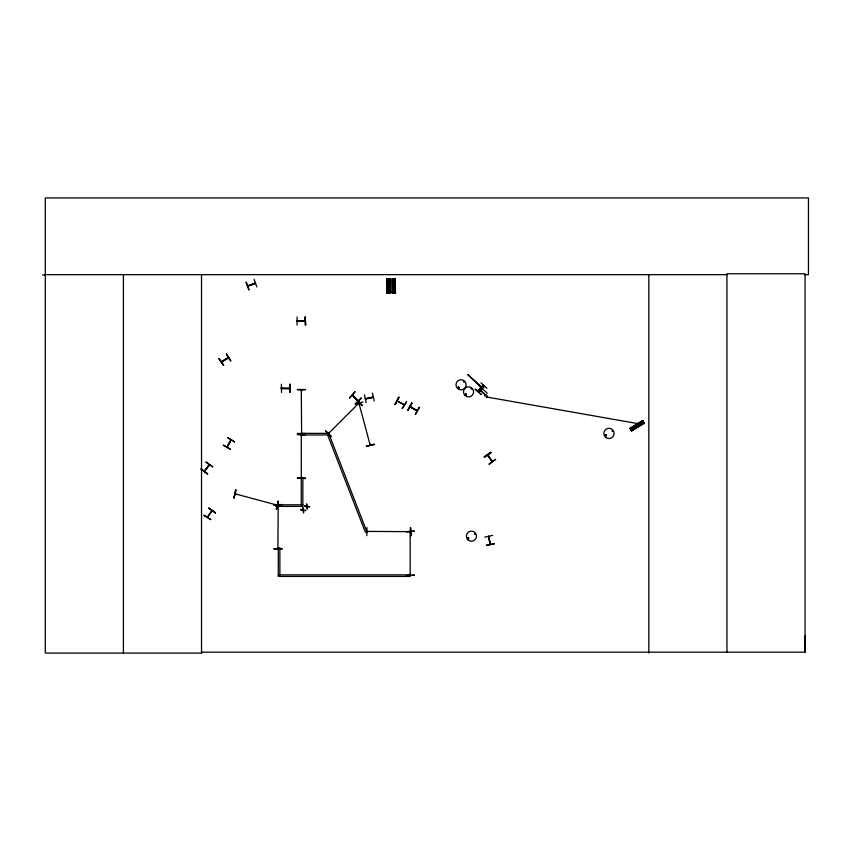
<?xml version="1.0" encoding="UTF-8"?>
<svg xmlns="http://www.w3.org/2000/svg" width="851" height="851" viewBox="0 0 851 851"><rect width="100%" height="100%" fill="white"/><g stroke="black" fill="none" stroke-linecap="round" stroke-linejoin="round"><path stroke-width="1.28" d="M490.229 544.31L488.559 536.364L490.144 544.321M488.91 536.29L489.091 537.13M804.472 274.65L808.45 274.65L808.45 197.921L45.294 197.921L45.294 653.079L201.644 653.079L201.538 652.185L805.057 652.185L805.174 635.729M397.066 401.076L404.289 404.768M409.991 406.948C428.564 417.767 403.236 402.108 410.81 407.321M226.909 446.945L230.887 439.946L227.313 446.977M467.486 538.226C469.635 535.587 468.327 541.151 467.571 537.864M468.71 538.183C466.891 539.853 468.773 536.141 468.475 538.609M474.56 533.928L475.379 533.673L474.73 534.205M604.997 435.489C607.21 432.829 605.901 438.425 605.135 435.116M605.231 435.478C606.806 433.925 605.816 436.903 605.369 435.723M612.124 431.074L613.007 431.149L612.156 431.191M457.902 387.567C459.317 385.865 458.763 389.194 457.998 387.694M463.54 381.62L464.359 381.939L463.614 381.535M463.731 381.663L464.167 381.365M465.38 394.63C466.784 392.928 466.231 396.258 465.465 394.758M278.203 505.92L278.234 505.037M301.669 435.265L301.297 434.616L301.275 504.813M410.182 532.545L410.182 531.641M410.544 532.364L410.182 531.726L410.182 576.446L278.288 576.446L278.288 547.757L279.873 547.757L279.873 574.861M221.59 362.079C239.727 351.686 218.303 362.664 222.302 361.654M228.281 357.484L227.685 358.292M247.758 285.83L255.374 282.989M254.534 283.309L254.736 283.564M204.389 471.241L209.027 464.667L208.867 465.423M207.325 517.1L211.899 510.483M359.016 403.8L358.909 403.076M369.898 444.445L370.483 445.03M277.915 548.565L278.192 505.1L277.83 505.749M301.605 390.705L301.573 389.907M277.862 547.831L278.234 548.395M410.171 574.361L410.459 575.095L410.171 574.276M233.961 497.899L236.078 490.038M235.855 494.335L235.078 494.176L235.77 494.357M277.203 505.122L276.511 504.856M276.192 509.206L278.245 501.345M488.538 536.438L490.538 544.215M492.133 461.731L487.58 454.987L492.038 461.593M492.431 461.519L487.814 454.828L488.059 455.828M358.26 400.704L352.665 395.045M365.292 398.64L366.302 398.8M247.832 285.798L248.066 286.298M255.449 283.33L247.886 286.127M459.146 387.928C458.115 384.96 457.487 389.343 458.838 388.173M465.231 394.247C466.274 397.204 466.901 392.822 465.54 393.992M471.05 388.577L471.677 389.162L471.422 388.343M209.378 464.806L204.453 471.082M205.112 470.858L204.41 471.05M209.272 464.944L204.783 471.316M212.207 510.813L207.601 517.195M301.297 390.726L301.616 390.077M301.297 434.531L301.233 435.382M277.905 505.015L277.915 505.834L277.905 505.1M281.521 388.205L282.511 388.45M289.606 388.492C261.895 388.205 308.009 388.641 282.341 388.481M367.675 531.758L366.962 531.396L410.501 531.662M481.623 388.737L481.113 389.109M297.084 320.859L297.818 321.231M395.045 404.438L399.087 397.374M402.321 408.544L406.608 401.619L402.225 408.491M411.661 402.97L408.023 410.267M416.203 410.469L416.969 410.788M415.214 414.309L419.203 407.225M415.479 414.458L419.5 407.395M231.174 440.01L227.281 446.956M230.344 449.413L223.292 445.36M234.589 441.956L227.728 437.574L234.642 441.86M359.111 403.417L359.505 403.023M358.782 403.183L359.473 402.991M370.174 445.137L370.302 444.339M370.451 444.945L370.238 444.265M206.123 461.965L212.75 466.688M208.803 508.196L215.452 512.887M210.761 519.525L203.857 515.206L210.697 519.621M490.059 543.502L490.112 544.151M367.738 531.747L367.111 531.769M297.159 320.859L305.041 320.816M277.043 505.377L276.341 505.186M472.369 378.823L482.251 387.769L481.421 387.492M477.485 383.652L467.667 374.493L482.049 387.982M480.943 382.886L486.921 388.386M477.645 390.96L483.262 385.077M477.89 391.194L483.528 385.322M477.975 391.279L483.559 385.365M478.634 391.896L484.219 385.982M478.932 392.183L484.549 386.301M481.262 394.375L475.039 389.12L481.177 394.46M484.921 396.13L486.315 394.651M486.24 397.374L487.634 395.896M352.282 395.375L357.941 401.034L352.378 395.215M325.454 431L331.273 436.68M329.029 432.851L328.773 433.627L329.401 432.989M355.367 403.757L361.037 397.928M355.58 403.97L361.335 398.215M359.42 403.863L359.196 403.076M301.584 435.35L301.616 434.701M301.573 477.985L301.573 477.251M235.142 493.857L277.118 505.1M484.357 457.221L491.048 452.594M484.123 456.87L490.814 452.253M490.984 452.509L484.293 457.125L491.016 452.551M491.665 460.912L492.155 461.614M489.038 464.008L495.676 459.306L489.208 464.252M218.92 358.739L223.643 365.377L218.952 358.718M226.568 353.92L230.866 360.824M221.462 361.771L228.164 357.516M410.097 406.597L417.054 410.469M630.091 428.319L642.558 420.543L644.218 423.202L631.676 430.872M630.165 428.447L642.665 420.724M642.739 420.851L630.283 428.627L642.867 421.054M630.431 428.872L642.962 421.192M630.559 429.074L643.048 421.341M630.665 429.244L631.102 429.946M631.251 430.17L643.718 422.404M631.304 430.276L643.835 422.596M631.431 430.468L643.93 422.756M631.495 430.563L644.026 422.904M631.612 430.766L644.101 423.021M365.451 398.566L373.238 396.938M372.515 397.045L372.43 397.598M373.153 397.332L365.462 398.928M397.279 400.864L404.182 404.661M245.96 282.309L248.832 289.914M256.842 286.936L254.109 279.277M355.09 404.002L362.962 401.959M374.27 444.126L366.409 446.232L374.355 444.456M374.344 444.413L366.398 446.179M365.515 399.066L373.323 397.3M289.489 388.471L281.543 388.524M364.473 394.8L366.121 402.768M372.419 393.098L374.238 401.023M373.132 396.928L372.451 397.438M304.477 320.816L305.126 320.784M305.041 321.231L297.084 321.146M492.686 535.375L484.751 537.13M494.367 543.566L486.378 545.097M486.464 545.502L494.431 543.863M393.928 292.404L393.662 293.106M297.361 389.481L305.498 389.471M297.371 389.822L305.498 389.769M281.553 392.407L281.383 384.28M289.68 392.354L289.744 384.226M301.265 433.35L328.72 433.393L328.72 434.978L301.616 434.978L301.297 389.992M305.498 433.542L297.371 433.478L302.02 433.904M302.009 434.116L297.371 434.553L305.498 434.499L297.371 434.446M305.498 478.464L297.371 478.102L305.509 478.507M297.371 478.156L305.498 478.166M366.919 527.514L366.855 535.651M410.969 535.641L410.459 527.514L410.927 535.641M409.671 531.45L410.49 531.439M409.671 531.726L410.501 531.801M273.99 548.704L282.117 548.65M273.99 549.044L282.117 548.948M42.55 274.969L45.294 274.958M45.294 274.65L726.945 274.65M386.843 278.617L389.981 278.596L389.981 293.297L387.056 293.297L387.056 278.617M395.396 278.596L392.268 278.617L392.279 293.308L393.215 293.308L393.215 278.617L393.034 293.308M387.056 280.107L389.769 280.107M392.471 280.107L395.183 280.107M387.056 281.096L389.769 281.096M392.471 281.096L395.183 281.096M387.056 282.596L389.769 282.596M392.471 282.596L395.183 282.596M387.045 283.915L389.758 283.915M392.471 283.915L395.183 283.915M387.045 285.404L389.758 285.404M392.471 285.404L395.183 285.404M387.056 291.797L389.769 291.797M392.471 291.797L395.183 291.797M386.599 292.223L390.215 292.223M392.024 292.223L395.641 292.223M386.599 292.34L390.215 292.34M392.024 292.34L395.641 292.34M297.084 316.934L297.063 325.071M305.211 316.934L305.626 325.071M305.669 325.071L305.232 316.934L305.264 325.071M301.275 477.709L302.86 477.709L302.86 506.398L275.745 506.398L275.745 504.813L302.86 504.813M278.288 574.861L410.182 574.861M235.323 493.814L235.929 494.059M486.581 397.002L641.973 424.341L640.548 422.032M359.356 402.64L328.571 433.436M605.944 434.744L606.508 435.425M223.441 445.105L230.515 449.126M247.928 286.064L255.545 283.426M205.931 462.242L212.58 466.933M201.113 469.071L207.761 473.762M208.867 508.1L215.516 512.791M208.835 508.153L215.484 512.834M278.234 547.831L278.192 548.48M481.73 387.173L482.272 387.748M475.656 382.29L487.219 393.226M481.081 387.992L481.74 388.609M480.847 388.237L481.506 388.854M480.698 388.407L481.347 389.024M480.464 388.652L481.113 389.269M485.783 395.226L480.858 390.566L485.464 395.566M479.315 389.279L480.772 390.652M479.156 389.439L480.624 390.822M325.699 430.755L331.486 436.467M631.006 429.457L631.591 429.351M226.281 354.101L230.61 360.984M219.207 358.558L223.547 365.441M641.399 421.511L642.824 423.819M639.282 422.819L640.707 425.117M638.154 423.511L639.58 425.819M636.888 424.287L638.314 426.596M631.442 427.659L632.867 429.957M630.846 427.489L632.75 430.563M630.059 428.266L631.708 430.925M246.279 282.192L249.12 289.819M369.962 444.35L370.153 445.052L358.931 403.151M301.211 477.911L301.286 477.262M410.522 527.514L410.629 535.651M290.042 384.226L290.095 392.354M805.057 652.185L805.057 273.767L726.945 273.767L726.945 652.185M648.824 274.65L648.824 653.079M395.332 278.596L395.396 293.297L392.471 293.297L392.471 278.617M395.162 278.596L395.183 293.297M394.981 293.297L394.97 278.596L394.811 293.297M394.683 278.596L394.662 293.297M394.46 278.596L394.513 293.297M392.854 278.617L392.981 293.308M392.79 278.617L392.8 293.308M392.332 278.617L392.449 293.308M389.907 278.596L389.96 293.297M389.79 278.596L389.769 293.297M389.567 278.596L389.556 293.297M389.439 278.596L389.386 293.297M389.237 278.596L389.258 293.297M389.035 278.596L389.024 293.297M387.801 278.617L387.726 293.308L386.843 293.308L386.907 278.617M387.609 278.617L387.556 293.308M387.439 278.617L387.365 293.308M387.258 278.617L387.269 293.308M201.527 274.65L201.527 653.079M123.416 274.65L123.416 653.079M637.644 424.915C638.452 427.191 639.388 423.234 637.644 424.915M387.822 284.5C388.567 286.808 389.609 282.883 387.822 284.5M393.247 284.5C393.981 286.808 395.034 282.883 393.247 284.5M235.695 489.942L234.078 497.931L235.695 489.942M278.192 501.324L276.575 509.313L278.192 501.324M398.736 397.183L395.141 404.491L398.736 397.183M411.927 403.119L407.927 410.203L411.969 403.151M328.624 433.255L329.156 432.776L328.624 433.255M201.176 468.975L207.559 474.039L201.166 468.997M356.888 399.566L362.356 405.597L356.888 399.566M354.973 391.854L349.538 397.928L354.973 391.854M301.031 509.43L300.573 509.898L303.03 510.472L303.584 512.962L303.552 510.557L305.977 510.568L303.477 509.983L302.935 507.536L302.956 509.898L301.031 509.43M304.764 505.707L304.307 506.164L306.754 506.749L307.317 509.228L307.285 506.824L309.711 506.834L307.211 506.249L306.668 503.803L306.679 506.175L304.764 505.707M329.252 434.765L327.784 435.34L365.324 532.141L366.792 531.577L329.252 434.765M282.117 504.537L273.979 505.047L282.117 504.537M414.384 531.162L406.257 531.662L414.384 531.162M414.384 575.159L406.257 575.659L414.384 575.159M467.997 539.885A5.063 5.063 0 0 0 476.369 537.279A5.063 5.063 0 0 0 469.933 531.332A5.063 5.063 0 0 0 467.997 539.885M605.508 437.212A5.149 5.149 0 0 0 614.007 434.553A5.149 5.149 0 0 0 607.465 428.521A5.149 5.149 0 0 0 605.508 437.212M457.583 388.481A5.074 5.074 0 0 0 466.008 385.971A5.074 5.074 0 0 0 459.625 379.929A5.074 5.074 0 0 0 457.583 388.481M465.061 395.534A5.063 5.063 0 0 0 473.464 393.024A5.063 5.063 0 0 0 467.093 387.003A5.063 5.063 0 0 0 465.061 395.534"/></g></svg>
